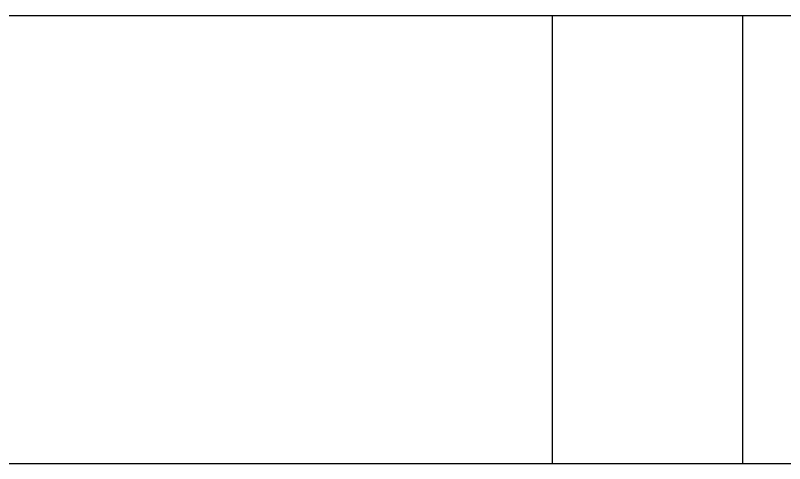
# Model space of a CAD drawing. Extents: x 0 to 790, y 0 to 579.
# Drawn here: x 531.77 to 540.35, y 238.05 to 243.05 of the extents above; entities that cross this region are included whole.
import ezdxf

# ---------------------------------------------------------------- set-up
doc = ezdxf.new("R2010")
doc.units = 0
doc.header["$LTSCALE"] = 10
doc.header["$MEASUREMENT"] = 0
doc.layers.add('1', color=7, linetype='CONTINUOUS')

msp = doc.modelspace()

# ---------------------------------------------------------------- linework, layer by layer
at = {"layer": '1', "color": 7, "linetype": 'Continuous', "lineweight": -3}
for p, q in [((503.5174, 243.0527), (537.76, 243.0527)), ((537.76, 243.0527), (539.8814, 243.0527)), ((537.76, 238.0527), (537.76, 243.0527)), ((539.8814, 243.0527), (556.6387, 243.0527)), ((539.8814, 238.0527), (539.8814, 243.0527)), ((530.258, 238.0527), (537.76, 238.0527)), ((537.76, 238.0527), (539.8814, 238.0527)), ((539.8814, 238.0527), (556.6387, 238.0527))]:
    msp.add_line(p, q, dxfattribs=at)

doc.saveas('drawing.dxf')
